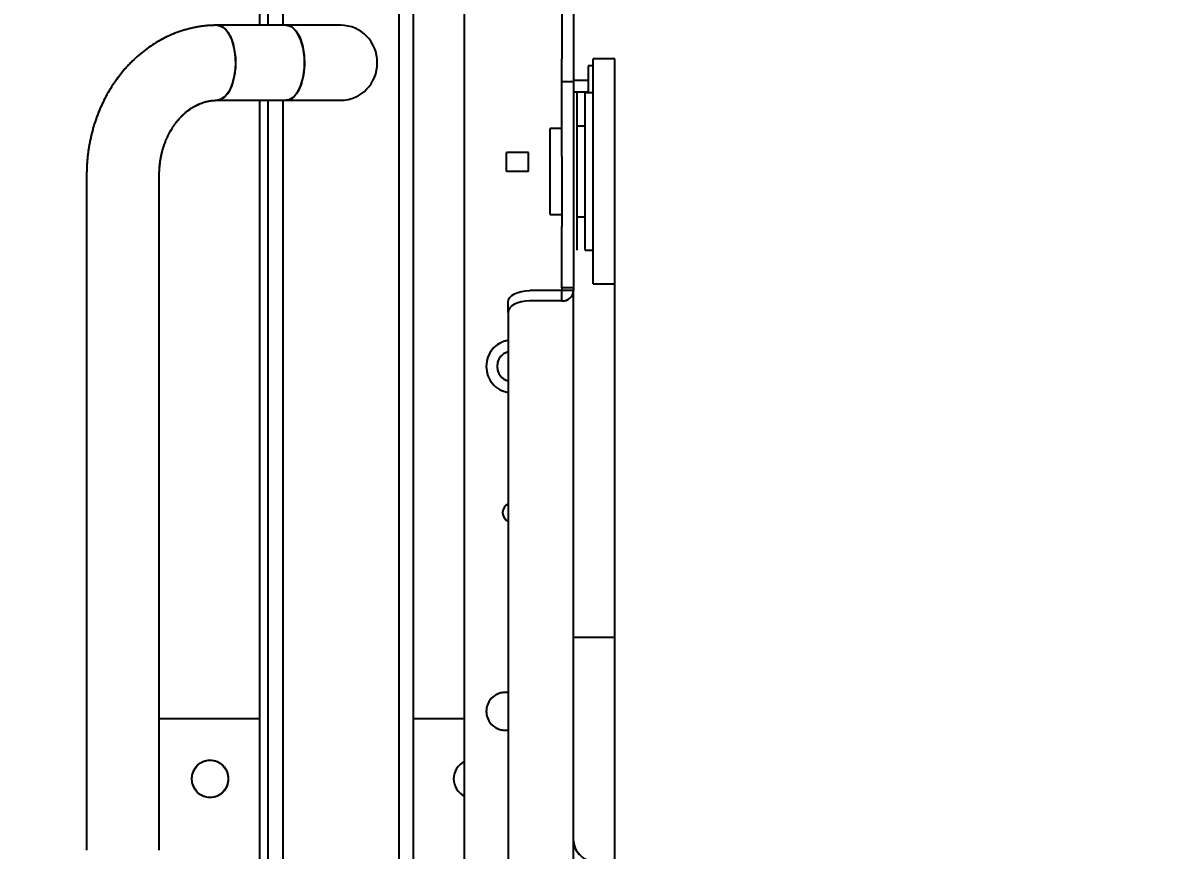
# Model space of a CAD drawing. Header units: centimetres. Extents: x 405564 to 502064, y 46284 to 60634.
# Drawn here: x 454148.68 to 454164.46, y 54049.22 to 54060.61 of the extents above; entities that cross this region are included whole.
import ezdxf
from ezdxf import colors
from ezdxf.entities.mleader import LeaderData, LeaderLine
from ezdxf.math import Vec2, Vec3
from ezdxf.xclip import XClip

# ---------------------------------------------------------------- set-up
doc = ezdxf.new("R2010")
doc.units = ezdxf.units.CM
doc.header["$XCLIPFRAME"] = 0
doc.linetypes.add('SLD-2点鎖線', pattern=[12.7, 6.35, -1.27, 1.27, -1.27, 1.27, -1.27])
doc.linetypes.add('SLD-実線', pattern=[0])
for name, color, linetype in [('---___EB_draft03_cihazlar', 8, 'Continuous'), ('AS_DUV', 8, 'Continuous'), ('AS_PYZ_BINA', 8, 'Continuous')]:
    doc.layers.add(name, color=color, linetype=linetype)
doc.layers.add('0-KRCN-MİMARİ-220526', color=8, linetype='Continuous', lineweight=9)
doc.layers.add('OL_Ic', color=8, linetype='Continuous', lineweight=9)
doc.styles.add('Normal_ITL', font='swissi.ttf')

# ---------------------------------------------------------------- blocks, each defined once
blk = doc.blocks.new('SMD Dizgi Makinesi')
at = {"layer": '---___EB_draft03_cihazlar', "linetype": 'SLD-2点鎖線'}
for p, q in [((275654.523, -39840.897), (275654.523, -39841.198)), ((275657.623, -39840.897), (275654.523, -39840.897)), ((275657.623, -39841.198), (275657.623, -39840.897)), ((275659.546, -39840.897), (275657.623, -39840.897)), ((275660.042, -39840.897), (275659.546, -39840.897)), ((275660.644, -39840.897), (275660.042, -39840.897)), ((275661.079, -39840.897), (275660.644, -39840.897)), ((275667.323, -39840.897), (275661.079, -39840.897)), ((275662.493, -39840.897), (275662.493, -39841.468)), ((275657.623, -39841.198), (275654.523, -39841.198)), ((275654.617, -39841.198), (275654.617, -39841.268)), ((275654.617, -39841.268), (275654.988, -39841.268)), ((275654.814, -39841.468), (275654.814, -39841.268)), ((275654.979, -39841.268), (275654.979, -39841.468)), ((275654.988, -39841.198), (275654.988, -39841.308)), ((275657.158, -39841.308), (275657.158, -39841.198)), ((275657.158, -39841.308), (275654.988, -39841.308)), ((275657.158, -39841.418), (275654.988, -39841.418)), ((275655.448, -39841.308), (275655.448, -39841.418)), ((275656.698, -39841.418), (275656.698, -39841.308)), ((275649.273, -39841.468), (275654.523, -39841.468)), ((275654.523, -39841.468), (275654.833, -39841.468)), ((275654.833, -39841.468), (275655.866, -39841.468)), ((275654.833, -39841.628), (275654.833, -39841.468)), ((275655.866, -39841.468), (275656.829, -39841.468)), ((275656.829, -39841.468), (275657.678, -39841.468)), ((275657.678, -39841.468), (275657.714, -39841.468)), ((275657.678, -39841.468), (275657.678, -39841.628)), ((275671.035, -39841.468), (275657.714, -39841.468)), ((275657.714, -39841.468), (275657.714, -39841.628)), ((275649.273, -39841.628), (275654.523, -39841.628)), ((275654.833, -39841.628), (275654.523, -39841.628)), ((275655.866, -39841.628), (275654.833, -39841.628)), ((275655.479, -39841.628), (275655.479, -39841.789)), ((275655.866, -39841.628), (275656.829, -39841.628)), ((275656.667, -39841.789), (275656.667, -39841.628)), ((275657.678, -39841.628), (275656.829, -39841.628)), ((275657.678, -39841.628), (275657.714, -39841.628)), ((275657.856, -39841.628), (275657.714, -39841.628)), ((275657.714, -39841.628), (275657.714, -39842.069)), ((275657.856, -39841.628), (275657.856, -39842.069)), ((275656.667, -39841.789), (275655.479, -39841.789)), ((275657.717, -39842.128), (275657.714, -39842.069)), ((275657.856, -39842.069), (275657.859, -39842.128)), ((275655.81, -39842.089), (275655.81, -39842.39)), ((275656.073, -39842.089), (275655.81, -39842.089)), ((275656.073, -39842.089), (275656.073, -39842.39)), ((275657.726, -39842.184), (275657.717, -39842.128)), ((275657.741, -39842.236), (275657.726, -39842.184)), ((275657.76, -39842.282), (275657.741, -39842.236)), ((275657.859, -39842.128), (275657.868, -39842.184)), ((275657.868, -39842.184), (275657.883, -39842.236)), ((275657.883, -39842.236), (275657.903, -39842.282)), ((275656.073, -39842.39), (275655.81, -39842.39)), ((275657.784, -39842.319), (275657.76, -39842.282)), ((275657.811, -39842.347), (275657.784, -39842.319)), ((275657.841, -39842.364), (275657.811, -39842.347)), ((275657.871, -39842.37), (275657.841, -39842.364)), ((275658.014, -39842.37), (275657.871, -39842.37)), ((275657.903, -39842.282), (275657.926, -39842.319)), ((275657.926, -39842.319), (275657.954, -39842.347)), ((275657.954, -39842.347), (275657.983, -39842.364)), ((275657.983, -39842.364), (275658.014, -39842.37)), ((275658.014, -39842.37), (275671.02, -39842.37)), ((275663.254, -39842.37), (275663.254, -39842.42)), ((275663.771, -39842.42), (275663.771, -39842.37)), ((275669.919, -39842.97), (275651.475, -39842.97)), ((275663.616, -39842.97), (275663.616, -39843.671)), ((275669.299, -39843.671), (275652.25, -39843.671)), ((275668.782, -39843.872), (275652.766, -39843.872)), ((275654.058, -39844.673), (275654.058, -39845.424)), ((275655.091, -39845.424), (275655.091, -39844.673)), ((275654.249, -39845.23), (275654.153, -39845.28)), ((275654.222, -39845.241), (275654.337, -39845.202)), ((275654.369, -39845.194), (275654.249, -39845.23)), ((275654.337, -39845.202), (275654.469, -39845.179)), ((275654.504, -39845.176), (275654.369, -39845.194)), ((275654.469, -39845.179), (275654.61, -39845.174)), ((275654.645, -39845.176), (275654.504, -39845.176)), ((275654.61, -39845.174), (275654.748, -39845.188)), ((275654.78, -39845.194), (275654.645, -39845.176)), ((275654.748, -39845.188), (275654.873, -39845.219)), ((275654.901, -39845.23), (275654.78, -39845.194)), ((275654.873, -39845.219), (275654.975, -39845.266)), ((275654.997, -39845.28), (275654.901, -39845.23)), ((275654.058, -39845.424), (275654.077, -39845.356)), ((275654.088, -39845.34), (275654.059, -39845.407)), ((275654.077, -39845.356), (275654.133, -39845.294)), ((275654.153, -39845.28), (275654.088, -39845.34)), ((275654.133, -39845.294), (275654.222, -39845.241)), ((275654.975, -39845.266), (275655.048, -39845.324)), ((275655.061, -39845.34), (275654.997, -39845.28)), ((275655.048, -39845.324), (275655.086, -39845.39)), ((275655.09, -39845.407), (275655.061, -39845.34)), ((275655.086, -39845.39), (275655.091, -39845.429)), ((275652.766, -39845.474), (275654.058, -39845.474)), ((275654.059, -39845.407), (275654.058, -39845.424)), ((275654.058, -39845.424), (275654.058, -39846.371)), ((275654.058, -39845.429), (275654.058, -39845.424)), ((275655.091, -39845.424), (275655.09, -39845.407)), ((275655.091, -39846.376), (275655.091, -39845.424)), ((275655.091, -39845.474), (275666.457, -39845.474)), ((275654.058, -39845.674), (275652.25, -39845.674)), ((275666.457, -39845.674), (275655.091, -39845.674)), ((275653.49, -39845.795), (275654.058, -39845.795)), ((275655.091, -39845.795), (275666.457, -39845.795)), ((275663.616, -39845.795), (275663.616, -39847.177)), ((275654.153, -39846.232), (275654.249, -39846.182)), ((275654.205, -39846.201), (275654.316, -39846.16)), ((275654.249, -39846.182), (275654.369, -39846.147)), ((275654.316, -39846.16), (275654.447, -39846.134)), ((275654.369, -39846.147), (275654.504, -39846.128)), ((275654.447, -39846.134), (275654.586, -39846.126)), ((275654.504, -39846.128), (275654.645, -39846.128)), ((275654.586, -39846.126), (275654.725, -39846.137)), ((275654.645, -39846.128), (275654.78, -39846.147)), ((275654.725, -39846.137), (275654.853, -39846.165)), ((275654.78, -39846.147), (275654.901, -39846.182)), ((275654.853, -39846.165), (275654.96, -39846.21)), ((275654.901, -39846.182), (275654.997, -39846.232)), ((275654.058, -39846.383), (275654.071, -39846.32)), ((275654.059, -39846.359), (275654.088, -39846.293)), ((275654.071, -39846.32), (275654.121, -39846.256)), ((275654.088, -39846.293), (275654.153, -39846.232)), ((275654.121, -39846.256), (275654.205, -39846.201)), ((275654.96, -39846.21), (275655.039, -39846.266)), ((275654.997, -39846.232), (275655.061, -39846.293)), ((275655.039, -39846.266), (275655.083, -39846.331)), ((275655.061, -39846.293), (275655.09, -39846.359)), ((275655.083, -39846.331), (275655.091, -39846.374)), ((275654.058, -39846.376), (275654.059, -39846.359)), ((275655.09, -39846.359), (275655.091, -39846.376)), ((275665.424, -39847.177), (275656.124, -39847.177)), ((275656.124, -39848.178), (275665.424, -39848.178))]:
    blk.add_line(p, q, dxfattribs=at)
at = {"layer": '---___EB_draft03_cihazlar', "linetype": 'SLD-実線'}
for p, q in [((275654.523, -39840.897), (275654.523, -39841.198)), ((275657.623, -39840.897), (275654.523, -39840.897)), ((275659.546, -39840.897), (275657.623, -39840.897)), ((275657.623, -39841.198), (275657.623, -39840.897)), ((275660.042, -39840.897), (275659.546, -39840.897)), ((275660.644, -39840.897), (275660.042, -39840.897)), ((275661.079, -39840.897), (275660.644, -39840.897)), ((275667.323, -39840.897), (275661.079, -39840.897)), ((275662.493, -39840.897), (275662.493, -39841.468)), ((275657.623, -39841.198), (275654.523, -39841.198)), ((275654.617, -39841.198), (275654.617, -39841.268)), ((275654.617, -39841.268), (275654.988, -39841.268)), ((275654.814, -39841.468), (275654.814, -39841.268)), ((275654.979, -39841.268), (275654.979, -39841.468)), ((275654.988, -39841.198), (275654.988, -39841.308)), ((275657.158, -39841.308), (275657.158, -39841.198)), ((275657.158, -39841.308), (275654.988, -39841.308)), ((275657.158, -39841.418), (275654.988, -39841.418)), ((275655.448, -39841.308), (275655.448, -39841.418)), ((275656.698, -39841.418), (275656.698, -39841.308)), ((275649.273, -39841.468), (275654.523, -39841.468)), ((275654.523, -39841.468), (275654.833, -39841.468)), ((275654.833, -39841.468), (275655.866, -39841.468)), ((275654.833, -39841.628), (275654.833, -39841.468)), ((275655.866, -39841.468), (275656.829, -39841.468)), ((275656.829, -39841.468), (275657.678, -39841.468)), ((275657.678, -39841.468), (275657.714, -39841.468)), ((275657.678, -39841.468), (275657.678, -39841.628)), ((275671.035, -39841.468), (275657.714, -39841.468)), ((275657.714, -39841.468), (275657.714, -39841.628)), ((275649.273, -39841.628), (275654.523, -39841.628)), ((275654.833, -39841.628), (275654.523, -39841.628)), ((275655.866, -39841.628), (275654.833, -39841.628)), ((275655.479, -39841.628), (275655.479, -39841.789)), ((275655.866, -39841.628), (275656.829, -39841.628)), ((275656.667, -39841.789), (275656.667, -39841.628)), ((275657.678, -39841.628), (275656.829, -39841.628)), ((275657.678, -39841.628), (275657.714, -39841.628)), ((275657.856, -39841.628), (275657.714, -39841.628)), ((275657.714, -39841.628), (275657.714, -39842.069)), ((275657.856, -39841.628), (275657.856, -39842.069)), ((275656.667, -39841.789), (275655.479, -39841.789)), ((275657.717, -39842.128), (275657.714, -39842.069)), ((275657.856, -39842.069), (275657.859, -39842.128)), ((275655.81, -39842.089), (275655.81, -39842.39)), ((275656.073, -39842.089), (275655.81, -39842.089)), ((275656.073, -39842.089), (275656.073, -39842.39)), ((275657.726, -39842.184), (275657.717, -39842.128)), ((275657.741, -39842.236), (275657.726, -39842.184)), ((275657.76, -39842.282), (275657.741, -39842.236)), ((275657.859, -39842.128), (275657.868, -39842.184)), ((275657.868, -39842.184), (275657.883, -39842.236)), ((275657.883, -39842.236), (275657.903, -39842.282)), ((275656.073, -39842.39), (275655.81, -39842.39)), ((275657.784, -39842.319), (275657.76, -39842.282)), ((275657.811, -39842.347), (275657.784, -39842.319)), ((275657.841, -39842.364), (275657.811, -39842.347)), ((275657.871, -39842.37), (275657.841, -39842.364)), ((275658.014, -39842.37), (275657.871, -39842.37)), ((275657.903, -39842.282), (275657.926, -39842.319)), ((275657.926, -39842.319), (275657.954, -39842.347)), ((275657.954, -39842.347), (275657.983, -39842.364)), ((275657.983, -39842.364), (275658.014, -39842.37)), ((275658.014, -39842.37), (275671.02, -39842.37)), ((275663.254, -39842.37), (275663.254, -39842.42)), ((275663.771, -39842.42), (275663.771, -39842.37)), ((275669.919, -39842.97), (275651.475, -39842.97)), ((275663.616, -39842.97), (275663.616, -39843.671)), ((275669.299, -39843.671), (275652.25, -39843.671)), ((275668.782, -39843.872), (275652.766, -39843.872)), ((275654.058, -39844.673), (275654.058, -39845.424)), ((275655.091, -39845.424), (275655.091, -39844.673)), ((275654.249, -39845.23), (275654.153, -39845.28)), ((275654.222, -39845.241), (275654.337, -39845.202)), ((275654.369, -39845.194), (275654.249, -39845.23)), ((275654.337, -39845.202), (275654.469, -39845.179)), ((275654.504, -39845.176), (275654.369, -39845.194)), ((275654.469, -39845.179), (275654.61, -39845.174)), ((275654.645, -39845.176), (275654.504, -39845.176)), ((275654.61, -39845.174), (275654.748, -39845.188)), ((275654.78, -39845.194), (275654.645, -39845.176)), ((275654.748, -39845.188), (275654.873, -39845.219)), ((275654.901, -39845.23), (275654.78, -39845.194)), ((275654.873, -39845.219), (275654.975, -39845.266)), ((275654.997, -39845.28), (275654.901, -39845.23)), ((275654.058, -39845.424), (275654.077, -39845.356)), ((275654.088, -39845.34), (275654.059, -39845.407)), ((275654.077, -39845.356), (275654.133, -39845.294)), ((275654.153, -39845.28), (275654.088, -39845.34)), ((275654.133, -39845.294), (275654.222, -39845.241)), ((275654.975, -39845.266), (275655.048, -39845.324)), ((275655.061, -39845.34), (275654.997, -39845.28)), ((275655.048, -39845.324), (275655.086, -39845.39)), ((275655.09, -39845.407), (275655.061, -39845.34)), ((275655.086, -39845.39), (275655.091, -39845.429)), ((275652.766, -39845.474), (275654.058, -39845.474)), ((275654.059, -39845.407), (275654.058, -39845.424)), ((275654.058, -39845.424), (275654.058, -39846.371)), ((275654.058, -39845.429), (275654.058, -39845.424)), ((275655.091, -39845.424), (275655.09, -39845.407)), ((275655.091, -39846.376), (275655.091, -39845.424)), ((275655.091, -39845.474), (275666.457, -39845.474)), ((275654.058, -39845.674), (275652.25, -39845.674)), ((275666.457, -39845.674), (275655.091, -39845.674)), ((275653.49, -39845.795), (275654.058, -39845.795)), ((275655.091, -39845.795), (275666.457, -39845.795)), ((275663.616, -39845.795), (275663.616, -39847.177)), ((275654.153, -39846.232), (275654.249, -39846.182)), ((275654.205, -39846.201), (275654.316, -39846.16)), ((275654.249, -39846.182), (275654.369, -39846.147)), ((275654.316, -39846.16), (275654.447, -39846.134)), ((275654.369, -39846.147), (275654.504, -39846.128)), ((275654.447, -39846.134), (275654.586, -39846.126)), ((275654.504, -39846.128), (275654.645, -39846.128)), ((275654.586, -39846.126), (275654.725, -39846.137)), ((275654.645, -39846.128), (275654.78, -39846.147)), ((275654.725, -39846.137), (275654.853, -39846.165)), ((275654.78, -39846.147), (275654.901, -39846.182)), ((275654.853, -39846.165), (275654.96, -39846.21)), ((275654.901, -39846.182), (275654.997, -39846.232)), ((275654.058, -39846.383), (275654.071, -39846.32)), ((275654.059, -39846.359), (275654.088, -39846.293)), ((275654.071, -39846.32), (275654.121, -39846.256)), ((275654.088, -39846.293), (275654.153, -39846.232)), ((275654.121, -39846.256), (275654.205, -39846.201)), ((275654.96, -39846.21), (275655.039, -39846.266)), ((275654.997, -39846.232), (275655.061, -39846.293)), ((275655.039, -39846.266), (275655.083, -39846.331)), ((275655.061, -39846.293), (275655.09, -39846.359)), ((275655.083, -39846.331), (275655.091, -39846.374)), ((275654.058, -39846.376), (275654.059, -39846.359)), ((275655.09, -39846.359), (275655.091, -39846.376)), ((275665.424, -39847.177), (275656.124, -39847.177)), ((275656.124, -39848.178), (275665.424, -39848.178))]:
    blk.add_line(p, q, dxfattribs=at)
for centre, major_axis, start_param, end_param in [((275665.28, -39841.182), (-0.296, 0), 1.626895, 3.191997), ((275657.702, -39841.618), (-0.155, 0), 3.072913, 4.632594), ((275658.759, -39842.32), (-0.362, 0), 0.143348, 2.998245), ((275658.759, -39842.32), (-0.207, 0), 0.25268, 2.888912), ((275660.774, -39842.32), (-0.129, 0), 0.411517, 2.730076), ((275663.512, -39842.42), (-0.258, 0), 0, 3.141593), ((275664.442, -39842.87), (-0.258, 0), 0.411517, 2.730076), ((275654.575, -39844.673), (-0.517, 0), 3.141593, 6.283185), ((275664.442, -39846.476), (-0.258, 0), 4.712389, 10.995574)]:
    blk.add_ellipse(centre, major_axis=major_axis, ratio=0.969208, start_param=start_param, end_param=end_param, dxfattribs=at)
at = {"layer": '---___EB_draft03_cihazlar', "linetype": 'SLD-2点鎖線'}
for centre, major_axis, start_param, end_param in [((275665.28, -39841.182), (-0.296, 0), 1.626895, 3.191997), ((275657.702, -39841.618), (-0.155, 0), 3.072913, 4.632594), ((275658.759, -39842.32), (-0.362, 0), 0.143348, 2.998245), ((275658.759, -39842.32), (-0.207, 0), 0.25268, 2.888912), ((275660.774, -39842.32), (-0.129, 0), 0.411517, 2.730076), ((275663.512, -39842.42), (-0.258, 0), 0, 3.141593), ((275664.442, -39842.87), (-0.258, 0), 0.411517, 2.730076), ((275654.575, -39844.673), (-0.517, 0), 3.141593, 6.283185), ((275664.442, -39846.476), (-0.258, 0), 4.712389, 10.995574)]:
    blk.add_ellipse(centre, major_axis=major_axis, ratio=0.969208, start_param=start_param, end_param=end_param, dxfattribs=at)
for points, knots in [([(275654.058, -39846.376), (275654.059, -39846.424), (275654.063, -39846.547), (275654.096, -39846.744), (275654.164, -39846.963), (275654.264, -39847.172), (275654.392, -39847.368), (275654.547, -39847.549), (275654.727, -39847.711), (275654.93, -39847.853), (275655.152, -39847.972), (275655.389, -39848.066), (275655.639, -39848.132), (275655.886, -39848.171), (275656.049, -39848.176), (275656.124, -39848.178)], [0, 0, 0, 0, 0.049646, 0.128285, 0.20691, 0.28567, 0.364713, 0.444145, 0.52402, 0.604338, 0.685063, 0.766134, 0.847486, 0.929057, 1, 1, 1, 1]), ([(275656.124, -39847.177), (275656.097, -39847.176), (275656.009, -39847.174), (275655.863, -39847.154), (275655.694, -39847.107), (275655.539, -39847.038), (275655.402, -39846.951), (275655.287, -39846.849), (275655.197, -39846.735), (275655.133, -39846.611), (275655.097, -39846.491), (275655.093, -39846.412), (275655.091, -39846.376)], [0, 0, 0, 0, 0.049171, 0.154213, 0.259244, 0.364301, 0.469655, 0.575772, 0.683393, 0.793564, 0.907512, 1, 1, 1, 1])]:
    blk.add_open_spline(points, degree=3, knots=knots, dxfattribs=at)
at = {"layer": '---___EB_draft03_cihazlar', "linetype": 'SLD-実線'}
for points, knots in [([(275654.058, -39846.376), (275654.059, -39846.424), (275654.063, -39846.547), (275654.096, -39846.744), (275654.164, -39846.963), (275654.264, -39847.172), (275654.392, -39847.368), (275654.547, -39847.549), (275654.727, -39847.711), (275654.93, -39847.853), (275655.152, -39847.972), (275655.389, -39848.066), (275655.639, -39848.132), (275655.886, -39848.171), (275656.049, -39848.176), (275656.124, -39848.178)], [0, 0, 0, 0, 0.049646, 0.128285, 0.20691, 0.28567, 0.364713, 0.444145, 0.52402, 0.604338, 0.685063, 0.766134, 0.847486, 0.929057, 1, 1, 1, 1]), ([(275656.124, -39847.177), (275656.097, -39847.176), (275656.009, -39847.174), (275655.863, -39847.154), (275655.694, -39847.107), (275655.539, -39847.038), (275655.402, -39846.951), (275655.287, -39846.849), (275655.197, -39846.735), (275655.133, -39846.611), (275655.097, -39846.491), (275655.093, -39846.412), (275655.091, -39846.376)], [0, 0, 0, 0, 0.049171, 0.154213, 0.259244, 0.364301, 0.469655, 0.575772, 0.683393, 0.793564, 0.907512, 1, 1, 1, 1])]:
    blk.add_open_spline(points, degree=3, knots=knots, dxfattribs=at)
blk = doc.blocks.new('A$Ca63a641c')
at = {"layer": 'AS_PYZ_BINA'}
ml = blk.add_multileader_mtext('Standard', dxfattribs=at)
ml.set_content('EST boyalı panel çit ve panel çit kapı (AS 51.101)', color=256, style='Normal_ITL')
ml.set_leader_properties()
ml.build(insert=Vec2(0, 0))
ml.multileader.update_dxf_attribs({"dogleg_length": 0.379, "arrow_head_size": 17.043, "scale": 75})
ctx = ml.context
ctx.base_point, ctx.scale, ctx.char_height, ctx.arrow_head_size, ctx.landing_gap_size, ctx.plane_origin = Vec3(140.513, 464.302), 75, 20, 17.043, 14.202, Vec3(92.505, 620.113)
notes = []
notes.append((ctx, [(0, (1, 1, 0), (112.109, 464.302), (1, 0), 28.404, [(0, [(68.504, 410)], 0, [])])]))
ctx.mtext.insert, ctx.mtext.width, ctx.mtext.flow_direction = Vec3(154.715, 477.513), 604.56338, 5
for ctx, leaders in notes:
    for number, flags, end, landing, length, lines in leaders:
        leader = LeaderData()
        leader.index, (leader.has_last_leader_line, leader.has_dogleg_vector, leader.attachment_direction) = number, flags
        leader.last_leader_point, leader.dogleg_vector, leader.dogleg_length = Vec3(end), Vec3(landing), length
        for number, points, colour, breaks in lines:
            line = LeaderLine()
            line.index, line.vertices, line.color, line.breaks = number, Vec3.list(points), colors.encode_raw_color(colour), breaks
            leader.lines.append(line)
        ctx.leaders.append(leader)
blk = doc.blocks.new('A$C85dec720')
at = {"layer": 'OL_Ic'}
blk.add_blockref('A$Ca63a641c', (5315.078, 5344.253, 28.4), dxfattribs=at)
blk = doc.blocks.new('A$C6A10300A')
at = {"layer": '---___EB_draft03_cihazlar', "rotation": 270}
blk.add_blockref('SMD Dizgi Makinesi', (55933.668, 269080.624), dxfattribs=at)
at = {"layer": 'AS_DUV'}
ref = blk.add_blockref('A$C85dec720', (28900.964, -17748.984), dxfattribs=dict(at, rotation=105.0255580063709))
XClip(ref).set_block_clipping_path([(6220.3367769278, 6783.7313721173), (4126.4071464743, -1017.0000000052), (7354.8298234051, -1883.5969356479), (9448.7594538586, 5917.1344364745)])

msp = doc.modelspace()

# ---------------------------------------------------------------- block references
at = {"layer": '0-KRCN-MİMARİ-220526'}
msp.add_blockref('A$C6A10300A', (438064.066, 60634.016), dxfattribs=at)

doc.saveas('drawing.dxf')
